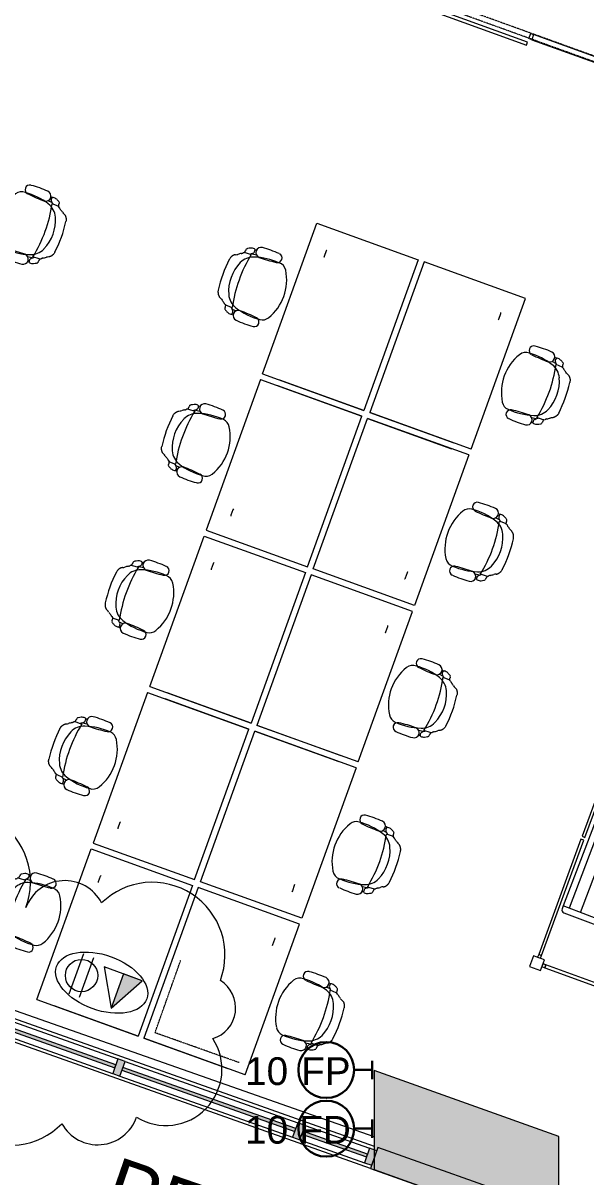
# Model space of a CAD drawing. Header units: inches. Extents: x -2349 to 1043, y -456 to 2193.
# Drawn here: x -704.1 to -521.3, y 107.3 to 482 of the extents above; entities that cross this region are included whole.
import ezdxf

# ---------------------------------------------------------------- set-up
doc = ezdxf.new("R2010")
doc.units = ezdxf.units.IN
doc.header["$MEASUREMENT"] = 0
doc.linetypes.add('Dash 1_16_', pattern=[0.125, 0.0625, -0.0625])
for name, color, linetype, lineweight in [('5033_00_7th-9th Floors_Updated_dwg', 8, 'Continuous', 9), ('A-ANNO-NOTE', 131, 'Continuous', 30), ('A-COLS', 52, 'Continuous', 13), ('A-DETL-GENF', 92, 'Continuous', 9), ('A-DETL-THIN', 151, 'Continuous', 9), ('A-DOOR', 31, 'Continuous', 13), ('A-GLAZ-CURT', 52, 'Continuous', 13), ('A-GLAZ-CWMG', 51, 'Continuous', 13), ('A-WALL-PATT', 111, 'Continuous', 13), ('COLUMN', 7, 'Continuous', 9), ('G-ANNO-REVC', 71, 'Continuous', 9), ('G-ANNO-TEXT', 231, 'Continuous', 9), ('GLAZ EXIST2', 7, 'Continuous', 9), ('I-FURN', 30, 'Continuous', 9), ('I-WALL', 2, 'Continuous', 13)]:
    doc.layers.add(name, color=color, linetype=linetype, lineweight=lineweight)
doc.styles.add('Swis721 Lt BT', font='swissl.ttf', dxfattribs={"height": 9})
doc.styles.add('Swis721 Lt BT_1', font='swissl.ttf', dxfattribs={"height": 18})

# ---------------------------------------------------------------- blocks, each defined once
blk = doc.blocks.new('5033_00_7th-9th Floors_Updated_dwg_column casing-V24-7TH FLOOR POWER _ SIGNAL')
at = {"layer": 'COLUMN'}
blk.add_line((-1397.06, -232.99), (-1457.08, -211.6), dxfattribs=at)
blk = doc.blocks.new('5033_00_7th-9th Floors_Updated_dwg-8585573-7TH FLOOR POWER _ SIGNAL')
at = {"layer": 'GLAZ EXIST2'}
blk.add_line((-590.02, -59.74), (-878.47, 41.69), dxfattribs=at)
blk.add_blockref('5033_00_7th-9th Floors_Updated_dwg_column casing-V24-7TH FLOOR POWER _ SIGNAL', (867.06, 173.4))
blk.add_blockref('5033_00_7th-9th Floors_Updated_dwg_column casing-V24-7TH FLOOR POWER _ SIGNAL', (867.06, 173.4))
blk = doc.blocks.new('Columns 1 - Columns 1-7118049-7TH FLOOR POWER _ SIGNAL')
at = {"layer": 'A-COLS', "lineweight": 9}
h = blk.add_hatch(color=7, dxfattribs=at)
h.paths.add_polyline_path([(862, -405.11), (861.98, -372.97), (801.98, -351.58), (801.98, -383.71), (861.95, -405.09)], flags=0)
h.paths.add_polyline_path([(994.48, -377), (1004.95, -376.98), (1004.95, -365), (986.95, -365), (986.95, -377), (993.97, -377)], flags=0)
h.paths.add_polyline_path([(514, -281.76), (514, -249.63), (453.98, -228.24), (453.98, -260.37), (513.95, -281.74)], flags=0)
h.paths.add_polyline_path([(166, -158.41), (166, -126.28), (105.98, -104.89), (105.98, -137.02), (165.95, -158.39)], flags=0)
h.paths.add_polyline_path([(-182, -35.06), (-182, -2.93), (-242.02, 18.46), (-242.02, -13.67), (-182.05, -35.04)], flags=0)
h.paths.add_polyline_path([(-1982.09, 88.27), (-1922.03, 109.69), (-1922.03, 140.32), (-1982.09, 118.92), (-1982.06, 97), (-1976.88, 98.83), (-1974.21, 91.29), (-1982.09, 88.5), (-1982.09, 88.41)], flags=0)
h.paths.add_polyline_path([(-530, 88.28), (-530, 120.42), (-590.02, 141.81), (-590.02, 109.68), (-530.05, 88.3)], flags=0)
h.paths.add_polyline_path([(843.95, 109), (843.91, 133), (819.95, 133), (819.95, 109), (840.1, 109)], flags=0)
h.paths.add_polyline_path([(1000.37, 115), (1004.95, 115.02), (1004.95, 127), (986.95, 127), (986.95, 115), (998.45, 115)], flags=0)
h.paths.add_polyline_path([(-1634.06, 211.7), (-1574.03, 233.05), (-1574.03, 264.36), (-1634.06, 242.96), (-1634.06, 211.72)], flags=0)
h.paths.add_polyline_path([(-878.47, 211.8), (-878.47, 243.93), (-938.5, 265.32), (-938.5, 233.19), (-878.52, 211.82)], flags=0)
h.paths.add_polyline_path([(495.95, 232), (495.95, 256), (472.03, 256), (472.03, 232), (492.75, 232)], flags=0)
h.paths.add_polyline_path([(-1286.05, 334.98), (-1268.05, 341.39), (-1268.05, 345.6), (-1256.05, 349.87), (-1244.05, 345.6), (-1244.05, 341.38), (-1226.05, 335.02), (-1226.06, 367), (-1256.05, 377.69), (-1286.05, 367), (-1286.05, 334.99)], flags=0)
h.paths.add_polyline_path([(-2021.16, 351.64), (-2013.01, 374.21), (-2035.58, 382.36), (-2043.73, 359.79), (-2041.62, 359.02)], flags=0)
h.paths.add_polyline_path([(-207.74, 478), (-200.03, 478), (-200.03, 502), (-219.79, 502), (-224.03, 490.27), (-224.03, 478), (-208.32, 478)], flags=0)
h.paths.add_polyline_path([(-224.03, 501.32), (-223.78, 502), (-224.03, 502)], flags=0)
h.paths.add_polyline_path([(-549.3, 601), (-548.03, 601), (-548.03, 625), (-569.15, 625), (-572.03, 617.05), (-572.03, 601), (-556.09, 601)], flags=0)
h.paths.add_polyline_path([(496.2, 601), (496.2, 625), (472.2, 625), (472.2, 601), (492.75, 601)], flags=0)
h.paths.add_polyline_path([(831.97, 601.06), (843.95, 601.08), (843.91, 625.06), (819.95, 625.06), (819.95, 601.06), (831.95, 601.06)], flags=0)
h.paths.add_polyline_path([(999.15, 607.06), (1004.95, 607.08), (1004.95, 619.06), (986.95, 619.06), (986.95, 607.06), (998.45, 607.06)], flags=0)
h.paths.add_polyline_path([(-1887.92, 720.64), (-1879.77, 743.21), (-1902.34, 751.36), (-1910.49, 728.79), (-1899.81, 724.93)], flags=0)
h.paths.add_polyline_path([(-910.74, 724), (-896.03, 724), (-896.03, 748), (-920.67, 748), (-920.67, 724), (-911.68, 724)], flags=0)
h.paths.add_polyline_path([(-1616.03, 724), (-1592.03, 724), (-1592.03, 748), (-1616.03, 748), (-1616.03, 731.5)], flags=0)
h.paths.add_polyline_path([(-1843.5, 843.64), (-1835.35, 866.21), (-1857.93, 874.36), (-1866.08, 851.79), (-1845.61, 844.39)], flags=0)
h.paths.add_polyline_path([(492.75, 847), (496.2, 847), (496.2, 871), (472.2, 871), (472.2, 847), (479.89, 847)], flags=0)
h.paths.add_polyline_path([(-1574.05, 847), (-1574.06, 871), (-1616.19, 871), (-1616.19, 847), (-1576.33, 847)], flags=0)
h.paths.add_polyline_path([(-1268.03, 847.03), (-1243.86, 847.03), (-1243.86, 871), (-1268.03, 871), (-1268.03, 863.81)], flags=0)
h.paths.add_polyline_path([(843.95, 1093), (843.91, 1117), (819.95, 1117), (819.95, 1093), (840.1, 1093)], flags=0)
h.paths.add_polyline_path([(482.08, 1093), (495.95, 1093), (495.95, 1117), (471.83, 1117), (471.83, 1093), (481.27, 1093)], flags=0)
h.paths.add_polyline_path([(-1259.55, 1093.21), (-1244.3, 1093.21), (-1244.3, 1117.25), (-1268.29, 1117.25), (-1268.29, 1093.21), (-1268.07, 1093.21)], flags=0)
h.paths.add_polyline_path([(-1607.55, 1093.21), (-1592.35, 1093.21), (-1592.35, 1117.25), (-1616.3, 1117.25), (-1616.3, 1093.21), (-1616.07, 1093.21)], flags=0)
h.paths.add_polyline_path([(993.95, 1099), (1004.95, 1099.02), (1004.95, 1111), (986.95, 1111), (986.95, 1099), (993.94, 1099)], flags=0)
h.paths.add_polyline_path([(-1594.42, 1339.25), (-1592.3, 1339.25), (-1592.3, 1363.25), (-1616.3, 1363.25), (-1616.3, 1339.25), (-1600.55, 1339.25)], flags=0)
h.paths.add_polyline_path([(-1268.3, 1339.25), (-1244.3, 1339.25), (-1244.3, 1363.25), (-1268.3, 1363.25), (-1268.3, 1343.02)], flags=0)
h.paths.add_polyline_path([(471.95, 1462.86), (495.95, 1462.86), (495.95, 1486.86), (471.95, 1486.86)], flags=0)
h.paths.add_polyline_path([(801.95, 1567), (861.95, 1588.4), (861.95, 1619.14), (850.07, 1619.14), (850, 1619.04), (849.95, 1619.16), (849.95, 1622.86), (801.95, 1605.75), (801.95, 1567.02)], flags=0)
h.paths.add_polyline_path([(-1592.05, 1585.02), (-1592.05, 1609.02), (-1616.05, 1609.02), (-1616.05, 1585.02)], flags=0)
h.paths.add_polyline_path([(-1244.3, 1585.27), (-1244.3, 1609.27), (-1268.3, 1609.27), (-1268.3, 1585.27)], flags=0)
h.paths.add_polyline_path([(-1678.05, 1731.02), (-1654.55, 1731.02), (-1654.55, 1776.02), (-1678.05, 1776.02), (-1678.05, 1772.52), (-1658.05, 1772.52), (-1658.05, 1734.52), (-1678.05, 1734.52)], flags=0)
h.paths.add_polyline_path([(-921.05, 1827.02), (-895.05, 1827.02), (-895.05, 1853.02), (-921.05, 1853.02), (-921.05, 1827.76)], flags=0)
h.paths.add_polyline_path([(496.95, 1827.02), (496.95, 1853.02), (470.95, 1853.02), (470.95, 1827.02), (492.75, 1827.02)], flags=0)
h.paths.add_polyline_path([(148.95, 1827.02), (148.95, 1853.02), (122.95, 1853.02), (122.95, 1827.02), (145.4, 1827.02)], flags=0)
h.paths.add_polyline_path([(-559.8, 1827.02), (-547.04, 1827.02), (-547.04, 1853.02), (-573.04, 1853.02), (-573.04, 1827.02), (-560.05, 1827.02)], flags=0)
h.paths.add_polyline_path([(-214.73, 1827.04), (-199.03, 1827.04), (-199.03, 1853.03), (-225.05, 1853.03), (-225.05, 1827.04), (-214.81, 1827.04)], flags=0)
h.paths.add_polyline_path([(-1604.86, 1828.27), (-1592.3, 1828.27), (-1592.3, 1852.27), (-1600.05, 1852.27), (-1600.05, 2104.82), (-1574.05, 2104.82), (-1574.05, 2138.82), (-1608.05, 2138.82), (-1608.05, 1852.27), (-1616.3, 1852.27), (-1616.3, 1828.27), (-1605.11, 1828.27)], flags=0)
h.paths.add_polyline_path([(-1246.45, 1828.27), (-1244.3, 1828.27), (-1244.3, 1852.27), (-1268.3, 1852.27), (-1268.3, 1828.27), (-1252.55, 1828.27)], flags=0)
h.paths.add_polyline_path([(-1629.95, 1836.02), (-1620.8, 1836.02), (-1620.8, 1844.02), (-1678.05, 1844.02), (-1678.05, 1836.02)], flags=0)
h.paths.add_polyline_path([(861.95, 2100.07), (861.95, 2138.82), (801.95, 2138.82), (801.95, 2110.02), (831.95, 2110.02), (831.95, 2100.07), (853.95, 2100.07)], flags=0)
h.paths.add_polyline_path([(-878.05, 2104.79), (-878.05, 2138.82), (-938.13, 2138.82), (-938.13, 2104.79)], flags=0)
h.paths.add_polyline_path([(-1225.94, 2104.81), (-1225.94, 2138.82), (-1286.03, 2138.82), (-1286.03, 2104.81)], flags=0)
h.paths.add_polyline_path([(165.96, 2104.82), (165.96, 2138.82), (105.95, 2138.82), (105.95, 2104.82)], flags=0)
h.paths.add_polyline_path([(454.05, 2104.82), (513.95, 2104.82), (513.95, 2138.82), (454.05, 2138.82)], flags=0)
h.paths.add_polyline_path([(-590.05, 2104.82), (-530.05, 2104.82), (-530.05, 2138.82), (-590.05, 2138.82)], flags=0)
h.paths.add_polyline_path([(-181.82, 2104.82), (-181.82, 2138.82), (-242.05, 2138.82), (-242.05, 2104.82), (-189.08, 2104.82)], flags=0)
at = {"layer": 'A-COLS', "color": 8, "lineweight": 20}
for p, q in [((-530, 120.42), (-590.02, 141.81)), ((-590.02, 141.81), (-590.02, 109.68)), ((-530, 88.28), (-530, 120.42)), ((-590.02, 109.68), (-530, 88.28))]:
    blk.add_line(p, q, dxfattribs=at)
blk = doc.blocks.new('System Panel - Glazed-7506612-7TH FLOOR POWER _ SIGNAL')
at = {"layer": 'A-GLAZ-CURT', "lineweight": 9}
blk.add_hatch(color=7, dxfattribs=at).paths.add_polyline_path([(-11.12, 0.5), (-11.12, -0.5), (11.13, -0.5), (11.13, 0.5), (-2.41, 0.5)], flags=0)
at = {"layer": 'A-GLAZ-CURT', "color": 8, "lineweight": 20}
for p, q in [((11.13, 0.5), (-11.12, 0.5)), ((-11.12, 0.5), (-11.12, -0.5)), ((11.13, -0.5), (11.13, 0.5)), ((-11.12, -0.5), (11.13, -0.5))]:
    blk.add_line(p, q, dxfattribs=at)
blk = doc.blocks.new('System Panel - Glazed-7506542-7TH FLOOR POWER _ SIGNAL')
at = {"layer": 'A-GLAZ-CURT', "lineweight": 9}
blk.add_hatch(color=7, dxfattribs=at).paths.add_polyline_path([(-29.75, 0.5), (-29.75, -0.5), (29.75, -0.5), (29.75, 0.5)], flags=0)
at = {"layer": 'A-GLAZ-CURT', "color": 8, "lineweight": 20}
for p, q in [((29.75, 0.5), (-29.75, 0.5)), ((-29.75, 0.5), (-29.75, -0.5)), ((29.75, -0.5), (29.75, 0.5)), ((-29.75, -0.5), (29.75, -0.5))]:
    blk.add_line(p, q, dxfattribs=at)
blk = doc.blocks.new('System Panel - Glazed-7506608-7TH FLOOR POWER _ SIGNAL')
at = {"layer": 'A-GLAZ-CURT', "lineweight": 9}
blk.add_hatch(color=7, dxfattribs=at).paths.add_polyline_path([(-29.77, 0.5), (-29.77, -0.5), (29.77, -0.5), (29.77, 0.5), (8.8, 0.5)], flags=0)
at = {"layer": 'A-GLAZ-CURT', "color": 8, "lineweight": 20}
for p, q in [((29.77, 0.5), (-29.77, 0.5)), ((-29.77, 0.5), (-29.77, -0.5)), ((29.77, -0.5), (29.77, 0.5)), ((-29.77, -0.5), (29.77, -0.5))]:
    blk.add_line(p, q, dxfattribs=at)
blk = doc.blocks.new('Rectangular Mullion - 2_5_ x 5_ rectangular-7506605-7TH FLOOR POWER _ SIGNAL')
at = {"layer": 'A-GLAZ-CWMG', "lineweight": 9}
for p, q in [((-670.98, 144.77), (-614.87, 124.88)), ((-672.65, 140.05), (-616.54, 120.16))]:
    blk.add_line(p, q, dxfattribs=at)
blk = doc.blocks.new('Rectangular Mullion - 2_5_ x 5_ rectangular-7506541-7TH FLOOR POWER _ SIGNAL')
at = {"layer": 'A-GLAZ-CWMG', "lineweight": 9}
for p, q in [((-1076.99, 288.68), (-1020.91, 268.8)), ((-1078.66, 283.96), (-1022.58, 264.09))]:
    blk.add_line(p, q, dxfattribs=at)
blk = doc.blocks.new('Rectangular Mullion - 2_5_ x 5_ rectangular-7506611-7TH FLOOR POWER _ SIGNAL')
at = {"layer": 'A-GLAZ-CWMG', "lineweight": 9}
for p, q in [((-612.51, 124.04), (-591.54, 116.61)), ((-614.18, 119.33), (-593.21, 111.9))]:
    blk.add_line(p, q, dxfattribs=at)
blk = doc.blocks.new('Rectangular Mullion - 2_5_ x 5_ rectangular-7506536-7TH FLOOR POWER _ SIGNAL')
at = {"layer": 'A-GLAZ-CWMG', "lineweight": 9}
blk.add_hatch(color=7, dxfattribs=at).paths.add_polyline_path([(-1.25, -2.5), (-1.25, 2.5), (1.25, 2.5), (1.25, -2.5), (-0.52, -2.5)], flags=0)
at = {"layer": 'A-GLAZ-CWMG', "color": 8, "lineweight": 20}
for p, q in [((-1.25, 2.5), (1.25, 2.5)), ((-1.25, -2.5), (-1.25, 2.5)), ((1.25, 2.5), (1.25, -2.5)), ((1.25, -2.5), (-1.25, -2.5))]:
    blk.add_line(p, q, dxfattribs=at)
blk = doc.blocks.new('Rectangular Mullion - 2_5_ x 5_ rectangular-7506559-7TH FLOOR POWER _ SIGNAL')
at = {"layer": 'A-GLAZ-CWMG', "lineweight": 9}
blk.add_hatch(color=7, dxfattribs=at).paths.add_polyline_path([(0, -2.5), (0, -0.01), (-0.89, 2.5), (-2.5, 2.5), (-2.5, -2.5), (-0.4, -2.5)], flags=0)
at = {"layer": 'A-GLAZ-CWMG', "color": 8, "lineweight": 20}
for p, q in [((0, 2.5), (-2.5, 2.5)), ((-2.5, 2.5), (-2.5, -2.5)), ((0, -2.5), (0, 2.5)), ((-2.5, -2.5), (0, -2.5))]:
    blk.add_line(p, q, dxfattribs=at)
blk = doc.blocks.new('HermanMiller_Collection_Tuxedo_CornerSofaAttachedSettee - Quilted Cnr Sofa Rt Settee Lft-7528365-7TH FLOOR POWER _ SIGNAL')
at = {"layer": 'I-FURN'}
for p, q in [((0, 0), (0, -83.93)), ((84.01, 0), (0, 0)), ((2, -2), (2, -83.93)), ((84.01, -2), (2, -2)), ((27.84, -83.93), (27.84, -2)), ((55.82, -2), (55.82, -7.21)), ((85.01, 0), (84.01, 0)), ((84.01, 0), (84.01, -27.97)), ((86.01, -26.97), (86.01, -1)), ((5.95, -55.94), (5.95, -5.95)), ((5.95, -5.95), (55.82, -5.95)), ((55.82, -5.95), (84.01, -5.95)), ((55.82, -7.1), (55.82, -27.97)), ((2, -27.97), (27.84, -27.97)), ((2, -27.97), (84.01, -27.97)), ((84.01, -27.97), (85.01, -27.97)), ((2, -55.99), (7.21, -55.99)), ((5.95, -83.93), (5.95, -55.94)), ((7.26, -55.99), (27.84, -55.99)), ((0, -83.93), (0, -84.93)), ((27.84, -83.93), (0, -83.93)), ((1, -85.93), (27.09, -85.93)), ((27.84, -85.18), (27.84, -83.93))]:
    blk.add_line(p, q, dxfattribs=at)
for centre, radius, start, end in [((85.01, -1), 1, 0, 90), ((85.01, -26.97), 1, 270, 0), ((1, -84.93), 1, 180, 270), ((27.09, -85.18), 0.75, 270, 0)]:
    blk.add_arc(centre, radius, start, end, dxfattribs=at)
blk = doc.blocks.new('System Panel - Glazed-8461826-7TH FLOOR POWER _ SIGNAL')
at = {"layer": 'A-GLAZ-CURT'}
for p, q in [((19.92, 0.5), (-19.92, 0.5)), ((-19.92, 0.5), (-19.92, -0.5)), ((19.92, -0.5), (19.92, 0.5)), ((-19.92, -0.5), (19.92, -0.5))]:
    blk.add_line(p, q, dxfattribs=at)
blk = doc.blocks.new('System Panel - Glazed-8461827-7TH FLOOR POWER _ SIGNAL')
at = {"layer": 'A-GLAZ-CURT'}
for p, q in [((20.17, 0.5), (-20.17, 0.5)), ((-20.17, 0.5), (-20.17, -0.5)), ((20.17, -0.5), (20.17, 0.5)), ((-20.17, -0.5), (20.17, -0.5))]:
    blk.add_line(p, q, dxfattribs=at)
blk = doc.blocks.new('Rectangular Mullion - 1_ x 1_ SQUARE-8461831-7TH FLOOR POWER _ SIGNAL')
at = {"layer": 'A-GLAZ-CWMG', "lineweight": 20}
for p, q in [((0, 0.5), (-1, 0.5)), ((-1, 0.5), (-1, -0.5)), ((0, -0.5), (0, 0.5)), ((-1, -0.5), (0, -0.5))]:
    blk.add_line(p, q, dxfattribs=at)
blk = doc.blocks.new('System Panel - Glazed-9679619-7TH FLOOR POWER _ SIGNAL')
at = {"layer": 'A-GLAZ-CURT'}
for p, q in [((18.52, 0.5), (-18.52, 0.5)), ((-18.52, 0.5), (-18.52, -0.5)), ((18.52, -0.5), (18.52, 0.5)), ((-18.52, -0.5), (18.52, -0.5))]:
    blk.add_line(p, q, dxfattribs=at)
blk = doc.blocks.new('Rectangular Mullion - 1_ x 1_ SQUARE-8462339-7TH FLOOR POWER _ SIGNAL')
at = {"layer": 'A-GLAZ-CWMG', "lineweight": 20}
for p, q in [((0, 0.5), (-1, 0.5)), ((-1, 0.5), (-1, -0.5)), ((0, -0.5), (0, 0.5)), ((-1, -0.5), (0, -0.5))]:
    blk.add_line(p, q, dxfattribs=at)
blk = doc.blocks.new('Steelcase - Ology - Desk Electric - Rectangular - 29__ D - 52_ x 35_-7821944-7TH FLOOR POWER _ SIGNAL')
at = {"layer": 'I-FURN'}
for p, q in [((-29, -23.78), (-29, 11.22)), ((23, 11.22), (-29, 11.22)), ((23, -23.78), (23, 11.22)), ((-29, -23.78), (23, -23.78))]:
    blk.add_line(p, q, dxfattribs=at)
blk = doc.blocks.new('Steelcase - Seating - Series 1 - Task Chair - Task Chair-7826190-7TH FLOOR POWER _ SIGNAL')
at = {"layer": 'I-FURN'}
for p, q in [((-10.17, -2.55), (-10.38, -2.55)), ((-9.09, -2.55), (-9.22, -4.65)), ((9.09, -2.55), (9.09, -4.68)), ((10.17, -2.55), (10.38, -2.55)), ((-11.19, -5.22), (-11.25, -5.79)), ((-9.88, -5.14), (-9.56, -4.85)), ((-9.56, -4.85), (-9.71, -6.23)), ((9.2, -4.34), (9.09, -4.19)), ((9.88, -5.14), (9.56, -4.85)), ((9.56, -4.85), (9.71, -6.22)), ((11.19, -5.22), (11.25, -5.79))]:
    blk.add_line(p, q, dxfattribs=at)
for centre, radius, start, end in [((-0.12, -48.46), 44.74, 78.1161, 101.7376), ((-3.05, -7.65), 6, 114.254, 162.1001), ((0, -14.41), 13.41, 65.746, 114.254), ((3.05, -7.65), 6, 17.8999, 65.746), ((22.73, -9.96), 35.4, 175.7229, 184.9987), ((-10.88, -7.44), 1.69, 4.2771, 175.7229), ((11.73, -12.42), 21.53, 162.1001, 184.2769), ((-2.85, -9.17), 7.99, 142.7486, 147.2514), ((-61.01, -7.05), 51.82, 353.3109, 359.705), ((-12.1, -12.55), 21.92, 355.1341, 17.8999), ((2.85, -9.17), 7.99, 32.7486, 37.2514), ((10.88, -7.43), 1.68, 4.515, 180.2888), ((61.01, -7.18), 51.82, 180.2888, 186.6891), ((-22.73, -10.08), 35.4, 355.0013, 4.515), ((-11.04, -13.04), 1.5, 184.9987, 353.3109), ((-6.5, -14.17), 3.24, 177.4671, 238.7484), ((6.5, -14.16), 3.25, 301.2516, 355.7231), ((11.04, -13.04), 1.5, 186.6891, 355.0013), ((0, -3.46), 15.77, 238.7484, 301.2516)]:
    blk.add_arc(centre, radius, start, end, dxfattribs=at)
for centre, major_axis, ratio, start_param, end_param in [((-7.15, 5.5), (0.87, 6.2), 0.154562, 3.399732, 3.701416), ((0.01, -31.09), (37.17, 0.02), 0.886583, 1.427587, 1.713397), ((7.16, 5.51), (-0.87, 6.2), 0.154825, 2.582529, 2.883606), ((-9.53, -4.74), (0.03, 2.1), 0.841362, 1.08627, 1.703617), ((-8.59, -6.34), (1.72, 5.94), 0.52706, 1.108678, 1.274239), ((-9.88, -3.86), (0.31, 1.61), 0.651034, 0.76658, 1.051038), ((2.41, 4.34), (12.7, 6.86), 0.060387, 3.254097, 3.377177), ((14.26, 36.92), (23.61, 40.36), 0.024762, 2.883774, 2.945408), ((-4.52, 16.42), (4.45, 18.42), 0.085659, 3.22746, 3.341758), ((-4.27, 16.52), (4.71, 18.52), 0.083254, 3.342674, 3.400954), ((86.51, -0.26), (95.89, 4.54), 0.22439, 2.946156, 2.989179), ((-86.51, -0.11), (-95.89, 4.68), 0.223967, 3.294323, 3.337389), ((4.31, 16.54), (-4.67, 18.53), 0.08384, 2.882769, 2.961473), ((4.62, 16.47), (-4.35, 18.45), 0.086501, 2.96286, 3.053569), ((-14.1, 37.05), (-23.45, 40.49), 0.023763, 3.337899, 3.400622), ((-2.41, 4.34), (-12.7, 6.86), 0.060387, 2.906008, 3.029088), ((9.88, -3.86), (-0.31, 1.61), 0.651034, 5.232147, 5.516606), ((8.59, -6.34), (-1.72, 5.94), 0.52706, 5.008946, 5.174507), ((9.53, -4.74), (-0.03, 2.1), 0.841362, 4.579568, 5.196915), ((-10.94, -4.92), (-0.004, 0.422), 0.857374, 1.745249, 2.84774), ((-11.02, -3.62), (-0.99, 1.63), 0.718676, 2.427045, 3.274454), ((11.02, -3.62), (0.99, 1.63), 0.718676, 3.008732, 3.85614), ((10.94, -4.92), (0.004, 0.422), 0.857374, 3.435445, 4.537937)]:
    blk.add_ellipse(centre, major_axis=major_axis, ratio=ratio, start_param=start_param, end_param=end_param, dxfattribs=at)
for points, knots in [([(-7.38, 0.17), (-7.35, 0.26), (-7.27, 0.4), (-7.14, 0.56), (-7.05, 0.66), (-6.98, 0.73), (-6.91, 0.8), (-6.83, 0.86), (-6.74, 0.93), (-6.65, 1), (-6.56, 1.06), (-6.46, 1.12), (-6.36, 1.18), (-6.25, 1.24), (-6.14, 1.29), (-5.99, 1.35), (-5.72, 1.45), (-5.46, 1.5), (-5.29, 1.53)], [-1, -1, -1, -1, -0.833333, -0.75, -0.708333, -0.666667, -0.625, -0.583333, -0.541667, -0.5, -0.458333, -0.416667, -0.375, -0.333333, -0.291667, -0.25, -0.166667, 0, 0, 0, 0]), ([(5.29, 1.53), (5.46, 1.51), (5.72, 1.45), (5.99, 1.36), (6.14, 1.29), (6.25, 1.24), (6.36, 1.19), (6.46, 1.13), (6.56, 1.07), (6.65, 1), (6.74, 0.94), (6.83, 0.87), (6.91, 0.8), (6.98, 0.73), (7.05, 0.66), (7.14, 0.57), (7.27, 0.4), (7.35, 0.26), (7.38, 0.18)], [-1, -1, -1, -1, -0.833333, -0.75, -0.708333, -0.666667, -0.625, -0.583333, -0.541667, -0.5, -0.458333, -0.416667, -0.375, -0.333333, -0.291667, -0.25, -0.166667, 0, 0, 0, 0]), ([(-9, -2.35), (-9.06, -2.35), (-9.17, -2.37), (-9.39, -2.4), (-9.6, -2.44), (-9.74, -2.47), (-9.81, -2.49), (-9.84, -2.5), (-9.85, -2.5)], [0, 0, 0, 0, 0.142857, 0.285714, 0.571429, 0.785714, 0.892857, 1, 1, 1, 1]), ([(9, -2.35), (9.06, -2.35), (9.17, -2.37), (9.39, -2.4), (9.6, -2.44), (9.74, -2.47), (9.81, -2.49), (9.84, -2.5), (9.85, -2.5)], [0, 0, 0, 0, 0.142857, 0.285714, 0.571429, 0.785714, 0.892857, 1, 1, 1, 1])]:
    blk.add_open_spline(points, degree=3, knots=knots, dxfattribs=at)
blk = doc.blocks.new('Steelcase - Ology - Desk Electric - Base - Rectangular - 29__ D - 34__ W - 76__ W-7821946-7TH FLOOR POWER _ SIGNAL')
at = {"layer": 'I-FURN'}
for p, q in [((-28.68, 11.22), (-28.68, -17.78)), ((13.8, -17.79), (13.8, -17.83)), ((13.8, -17.83), (14.11, -17.9)), ((14.11, -17.9), (16.01, -17.9)), ((16.01, -17.9), (16.31, -17.83)), ((16.31, -17.83), (16.31, -17.79))]:
    blk.add_line(p, q, dxfattribs=at)
blk = doc.blocks.new('Barn Door - Glass Door - D13 - DEMOUNTABLE SLIDER-40_ x 96_-8564952-7TH FLOOR POWER _ SIGNAL')
at = {"layer": 'A-DETL-GENF'}
for p, q in [((23.91, -11.04), (23.91, -11.5)), ((24.62, -11.75), (23.91, -11.04)), ((17.91, -11.5), (23.91, -11.5)), ((17.91, -11.5), (17.91, -12)), ((17.91, -12), (23.91, -12)), ((24.62, -11.75), (23.91, -12.46)), ((23.91, -12.46), (23.91, -12))]:
    blk.add_line(p, q, dxfattribs=at)
at = {"layer": 'A-DOOR', "linetype": 'Dash 1_16_', "lineweight": 9}
for p, q in [((-18, -1.87), (54, -1.87)), ((-18, -3.62), (-18, -1.87)), ((-18, -3.62), (54, -3.62)), ((54, -3.62), (54, -1.87))]:
    blk.add_line(p, q, dxfattribs=at)
at = {"layer": 'A-DOOR', "lineweight": 20}
for p, q in [((-17.81, -3.5), (-17.81, -1.75)), ((-17.81, -1.75), (-16.81, -1.75)), ((-16.81, -3.5), (-17.81, -3.5)), ((-16.81, -1.75), (-16.81, -3.5)), ((17, -3.5), (17, -1.75)), ((17, -1.75), (18, -1.75)), ((18, -3.5), (17, -3.5)), ((18, -1.75), (18, -3.5))]:
    blk.add_line(p, q, dxfattribs=at)
at = {"layer": 'A-DOOR', "lineweight": 9}
for p, q in [((17, -1.75), (-16.81, -1.75)), ((-16.81, -3.5), (17, -3.5))]:
    blk.add_line(p, q, dxfattribs=at)
blk = doc.blocks.new('System Panel - Glazed-9681166-7TH FLOOR POWER _ SIGNAL')
at = {"layer": 'A-GLAZ-CURT'}
for p, q in [((18.95, 0.5), (-18.95, 0.5)), ((-18.95, 0.5), (-18.95, -0.5)), ((18.95, -0.5), (18.95, 0.5)), ((-18.95, -0.5), (18.95, -0.5))]:
    blk.add_line(p, q, dxfattribs=at)
blk = doc.blocks.new('Steelcase - Ology - Desk Electric - Rectangular - 29__ D - 52_ x 35_-7821971-7TH FLOOR POWER _ SIGNAL')
at = {"layer": 'I-FURN'}
for p, q in [((-29, 23.78), (-29, -11.22)), ((-29, 23.78), (23, 23.78)), ((23, 23.78), (23, -11.22)), ((23, -11.22), (-29, -11.22))]:
    blk.add_line(p, q, dxfattribs=at)
blk = doc.blocks.new('Steelcase - Seating - Series 1 - Task Chair - Task Chair-7826191-7TH FLOOR POWER _ SIGNAL')
at = {"layer": 'I-FURN'}
for p, q in [((-11.19, 5.22), (-11.25, 5.79)), ((-9.88, 5.14), (-9.56, 4.85)), ((-9.56, 4.85), (-9.71, 6.23)), ((-9.09, 2.55), (-9.22, 4.65)), ((9.09, 2.55), (9.09, 4.68)), ((9.2, 4.34), (9.09, 4.19)), ((9.56, 4.85), (9.71, 6.22)), ((9.88, 5.14), (9.56, 4.85)), ((11.19, 5.22), (11.25, 5.79)), ((-10.17, 2.55), (-10.38, 2.55)), ((10.17, 2.55), (10.38, 2.55))]:
    blk.add_line(p, q, dxfattribs=at)
for centre, radius, start, end in [((0, 3.46), 15.77, 58.7484, 121.2516), ((-6.5, 14.17), 3.24, 121.2516, 182.5329), ((6.5, 14.16), 3.25, 4.2769, 58.7484), ((22.73, 9.96), 35.4, 175.0013, 184.2771), ((-11.04, 13.04), 1.5, 6.6891, 175.0013), ((11.73, 12.42), 21.53, 175.7231, 197.8999), ((-61.01, 7.05), 51.82, 0.295, 6.6891), ((-12.1, 12.55), 21.92, 342.1001, 4.8659), ((61.01, 7.18), 51.82, 173.3109, 179.7112), ((11.04, 13.04), 1.5, 4.9987, 173.3109), ((-22.73, 10.08), 35.4, 355.485, 4.9987), ((-10.88, 7.44), 1.69, 184.2771, 355.7229), ((-2.85, 9.17), 7.99, 212.7486, 217.2514), ((-0.12, 48.46), 44.74, 258.2624, 281.8839), ((-3.05, 7.65), 6, 197.8999, 245.746), ((3.05, 7.65), 6, 294.254, 342.1001), ((10.88, 7.43), 1.68, 179.7112, 355.485), ((2.85, 9.17), 7.99, 322.7486, 327.2514), ((0, 14.41), 13.41, 245.746, 294.254)]:
    blk.add_arc(centre, radius, start, end, dxfattribs=at)
for centre, major_axis, ratio, start_param, end_param in [((-9.53, 4.74), (-0.03, 2.1), 0.841362, 1.437975, 2.055322), ((-10.94, 4.92), (0.004, 0.422), 0.857374, 0.293852, 1.396344), ((-11.02, 3.62), (0.99, 1.63), 0.718676, 6.150324, 6.997733), ((11.02, 3.62), (-0.99, 1.63), 0.718676, 5.568638, 6.416046), ((10.94, 4.92), (-0.004, 0.422), 0.857374, 4.886841, 5.989333), ((9.53, 4.74), (0.03, 2.1), 0.841362, 4.227863, 4.84521), ((-8.59, 6.34), (-1.72, 5.94), 0.52706, 1.867354, 2.032914), ((-9.88, 3.86), (-0.31, 1.61), 0.651034, 2.090555, 2.375013), ((2.41, -4.34), (-12.7, 6.86), 0.060387, 6.047601, 6.170681), ((14.26, -36.92), (-23.61, 40.36), 0.024762, 0.196185, 0.257818), ((-4.52, -16.42), (-4.45, 18.42), 0.085659, 6.08302, 6.197318), ((-4.27, -16.52), (-4.71, 18.52), 0.083254, 6.023824, 6.082104), ((86.51, 0.26), (-95.89, 4.54), 0.22439, 0.152414, 0.195437), ((-7.15, -5.5), (-0.87, 6.2), 0.154562, 5.723362, 6.025046), ((7.16, -5.51), (0.87, 6.2), 0.154825, 0.257987, 0.559064), ((-86.51, 0.11), (95.89, 4.68), 0.223967, 6.087389, 6.130455), ((4.31, -16.54), (4.67, 18.53), 0.08384, 0.18012, 0.258824), ((4.62, -16.47), (4.35, 18.45), 0.086501, 0.088023, 0.178733), ((-14.1, -37.05), (23.45, 40.49), 0.023763, 6.024156, 6.086879), ((-2.41, -4.34), (12.7, 6.86), 0.060387, 0.112505, 0.235585), ((9.88, 3.86), (0.31, 1.61), 0.651034, 3.908172, 4.192631), ((8.59, 6.34), (1.72, 5.94), 0.52706, 4.250271, 4.415832), ((0.01, 31.09), (-37.17, 0.02), 0.886583, 1.428196, 1.714006)]:
    blk.add_ellipse(centre, major_axis=major_axis, ratio=ratio, start_param=start_param, end_param=end_param, dxfattribs=at)
for points, knots in [([(-9, 2.35), (-9.06, 2.35), (-9.17, 2.37), (-9.39, 2.4), (-9.6, 2.44), (-9.74, 2.47), (-9.81, 2.49), (-9.84, 2.5), (-9.85, 2.5)], [0, 0, 0, 0, 0.142857, 0.285714, 0.571429, 0.785714, 0.892857, 1, 1, 1, 1]), ([(9, 2.35), (9.06, 2.35), (9.17, 2.37), (9.39, 2.4), (9.6, 2.44), (9.74, 2.47), (9.81, 2.49), (9.84, 2.5), (9.85, 2.5)], [0, 0, 0, 0, 0.142857, 0.285714, 0.571429, 0.785714, 0.892857, 1, 1, 1, 1]), ([(-7.38, -0.17), (-7.35, -0.26), (-7.27, -0.4), (-7.14, -0.56), (-7.05, -0.66), (-6.98, -0.73), (-6.91, -0.8), (-6.83, -0.86), (-6.74, -0.93), (-6.65, -1), (-6.56, -1.06), (-6.46, -1.12), (-6.36, -1.18), (-6.25, -1.24), (-6.14, -1.29), (-5.99, -1.35), (-5.72, -1.45), (-5.46, -1.5), (-5.29, -1.53)], [-1, -1, -1, -1, -0.833333, -0.75, -0.708333, -0.666667, -0.625, -0.583333, -0.541667, -0.5, -0.458333, -0.416667, -0.375, -0.333333, -0.291667, -0.25, -0.166667, 0, 0, 0, 0]), ([(5.29, -1.53), (5.46, -1.51), (5.72, -1.45), (5.99, -1.36), (6.14, -1.29), (6.25, -1.24), (6.36, -1.19), (6.46, -1.13), (6.56, -1.07), (6.65, -1), (6.74, -0.94), (6.83, -0.87), (6.91, -0.8), (6.98, -0.73), (7.05, -0.66), (7.14, -0.57), (7.27, -0.4), (7.35, -0.26), (7.38, -0.18)], [-1, -1, -1, -1, -0.833333, -0.75, -0.708333, -0.666667, -0.625, -0.583333, -0.541667, -0.5, -0.458333, -0.416667, -0.375, -0.333333, -0.291667, -0.25, -0.166667, 0, 0, 0, 0])]:
    blk.add_open_spline(points, degree=3, knots=knots, dxfattribs=at)
blk = doc.blocks.new('Steelcase - Ology - Desk Electric - Base - Rectangular - 29__ D - 34__ W - 76__ W-7821973-7TH FLOOR POWER _ SIGNAL')
at = {"layer": 'I-FURN'}
for p, q in [((-28.68, -11.22), (-28.68, 17.78)), ((13.8, 17.83), (14.11, 17.9)), ((13.8, 17.79), (13.8, 17.83)), ((14.11, 17.9), (16.01, 17.9)), ((16.01, 17.9), (16.31, 17.83)), ((16.31, 17.83), (16.31, 17.79))]:
    blk.add_line(p, q, dxfattribs=at)
blk = doc.blocks.new('Family - ___-9729293-7TH FLOOR POWER _ SIGNAL')
at = {"layer": 'G-ANNO-REVC'}
for centre, radius, start, end in [((-725.29, 203.07), 23.61, 339.4256, 134.2168), ((-690.56, 190.03), 13.49, 27.6153, 159.4256), ((-662.13, 179.36), 23.61, 339.4256, 134.2168), ((-645.47, 162.18), 10.41, 286.6556, 58.4659), ((-657.72, 142.22), 18.22, 238.4659, 33.2572), ((-708.23, 140.89), 23.35, 160.887, 315.6783), ((-679.86, 131.06), 13.34, 209.0767, 340.887)]:
    blk.add_arc(centre, radius, start, end, dxfattribs=at)

msp = doc.modelspace()

# ---------------------------------------------------------------- hatches: boundary and pattern name
at = {"layer": 'A-ANNO-NOTE', "lineweight": 9}
msp.add_hatch(color=256, dxfattribs=at).paths.add_polyline_path([(-675.46, 162.11), (-665.39, 171.02), (-671.45, 173.21)], flags=0)
at = {"layer": 'A-WALL-PATT', "lineweight": 9}
h = msp.add_hatch(color=7, dxfattribs=at)
h.paths.add_polyline_path([(998.45, -453.45), (998.45, -449.61), (997.25, -453.02)], flags=0)
h.paths.add_polyline_path([(852.47, -401.71), (801.98, -383.69), (801.98, -379.99), (800.77, -383.39), (844, -398.71)], flags=0)
h.paths.add_polyline_path([(862, -401.26), (863.22, -397.83), (862, -397.4), (862, -397.83)], flags=0)
h.paths.add_polyline_path([(504.53, -278.38), (453.98, -260.35), (453.98, -256.64), (452.77, -260.04), (496, -275.36)], flags=0)
h.paths.add_polyline_path([(514, -277.91), (515.22, -274.48), (514, -274.05), (514, -274.48)], flags=0)
h.paths.add_polyline_path([(156.62, -155.07), (105.98, -137), (105.98, -133.29), (104.77, -136.69), (154, -154.14)], flags=0)
h.paths.add_polyline_path([(166, -154.57), (167.22, -151.13), (166, -150.7), (166, -154.14)], flags=0)
h.paths.add_polyline_path([(-191.32, -31.74), (-242.02, -13.65), (-242.02, -9.94), (-243.23, -13.34), (-196.67, -29.84)], flags=0)
h.paths.add_polyline_path([(-182, -31.22), (-180.78, -27.78), (-182, -27.35), (-182, -27.78)], flags=0)
h.paths.add_polyline_path([(-539.25, 91.58), (-590.02, 109.7), (-590.02, 113.41), (-591.23, 110.01), (-547.34, 94.45)], flags=0)
h.paths.add_polyline_path([(-530, 92.13), (-528.78, 95.56), (-530, 95.99), (-530, 94.45)], flags=0)
h.paths.add_polyline_path([(-887.69, 215.09), (-938.5, 233.21), (-938.5, 236.92), (-939.7, 233.52), (-896.47, 218.2)], flags=0)
h.paths.add_polyline_path([(-878.47, 215.65), (-877.25, 219.08), (-878.47, 219.51), (-878.47, 218.75)], flags=0)
h.paths.add_polyline_path([(-1226.05, 338.84), (-1224.83, 342.28), (-1226.05, 342.71), (-1226.05, 341.21)], flags=0)

# ---------------------------------------------------------------- linework, layer by layer
at = {"layer": 'A-ANNO-NOTE', "lineweight": 9}
for p, q in [((-689.1, 166.8), (-684.39, 179.85)), ((-685.79, 165.72), (-681.15, 178.57)), ((-665.39, 171.02), (-677.74, 175.48)), ((-677.74, 175.48), (-675.46, 162.11)), ((-671.45, 173.21), (-675.46, 162.11)), ((-665.39, 171.02), (-671.45, 173.21)), ((-675.46, 162.11), (-665.39, 171.02)), ((-675.46, 162.11), (-665.39, 171.02))]:
    msp.add_line(p, q, dxfattribs=at)
at = {"layer": 'A-ANNO-NOTE'}
for p, q in [((-590.68, 145.02), (-590.68, 139.02)), ((-590.68, 142.02), (-596.54, 142.02)), ((-590.68, 125.97), (-590.68, 119.97)), ((-590.68, 122.97), (-596.54, 122.97))]:
    msp.add_line(p, q, dxfattribs=at)
at = {"layer": 'A-ANNO-NOTE', "lineweight": 9}
msp.add_circle((-685.12, 172.7), 5.25, dxfattribs=at)
at = {"layer": 'A-ANNO-NOTE'}
for centre in [(-605.61, 142.02), (-605.61, 122.97)]:
    msp.add_circle(centre, 9.07, dxfattribs=at)
at = {"layer": 'A-ANNO-NOTE', "lineweight": 9}
msp.add_ellipse((-678.58, 170.38), major_axis=(-14.65, 5.29), ratio=0.574637, dxfattribs=at)
at = {"layer": 'A-DETL-THIN', "linetype": 'Dash 1_16_', "lineweight": 20}
for p, q in [((-661.24, 154.1), (-652.89, 177.67)), ((-633.9, 144.41), (-661.24, 154.1))]:
    msp.add_line(p, q, dxfattribs=at)
at = {"layer": 'I-WALL', "lineweight": 9}
for p, q in [((-877.25, 219.08), (-590.02, 117.27)), ((-591.23, 110.01), (-878.47, 211.82))]:
    msp.add_line(p, q, dxfattribs=at)
at = {"layer": 'I-WALL'}
for p, q in [((-538.24, 179.11), (-539.53, 175.59)), ((-534.72, 177.82), (-538.24, 179.11)), ((-536.01, 174.3), (-534.72, 177.82)), ((-539.53, 175.59), (-536.01, 174.3))]:
    msp.add_line(p, q, dxfattribs=at)
at = {"layer": 'I-WALL', "color": 8, "lineweight": 20}
for p, q in [((-588.81, 116.84), (-591.23, 110.01)), ((-528.78, 95.56), (-588.81, 116.84)), ((-591.23, 110.01), (-531.2, 88.73))]:
    msp.add_line(p, q, dxfattribs=at)

# ---------------------------------------------------------------- block references
at = {"layer": '5033_00_7th-9th Floors_Updated_dwg', "color": 7}
msp.add_blockref('5033_00_7th-9th Floors_Updated_dwg-8585573-7TH FLOOR POWER _ SIGNAL', (0, 180.02), dxfattribs=at)
at = {"layer": 'A-COLS', "lineweight": 9}
msp.add_blockref('Columns 1 - Columns 1-7118049-7TH FLOOR POWER _ SIGNAL', (0, 0), dxfattribs=at)
at = {"layer": 'A-DOOR', "rotation": 160.1459571155227}
msp.add_blockref('Barn Door - Glass Door - D13 - DEMOUNTABLE SLIDER-40_ x 96_-8564952-7TH FLOOR POWER _ SIGNAL', (-523.43, 469.21), dxfattribs=at)
at = {"layer": 'A-GLAZ-CURT', "lineweight": 9}
for name, p, rotation in [('System Panel - Glazed-9681166-7TH FLOOR POWER _ SIGNAL', (-558.19, 481.76), 340.1459571155228), ('System Panel - Glazed-8461827-7TH FLOOR POWER _ SIGNAL', (-515.08, 236.67), 69.81527833159062), ('System Panel - Glazed-8461826-7TH FLOOR POWER _ SIGNAL', (-529.26, 198.1), 69.81527833159062), ('System Panel - Glazed-9679619-7TH FLOOR POWER _ SIGNAL', (-517.04, 169.32), 339.8152783315905), ('System Panel - Glazed-7506542-7TH FLOOR POWER _ SIGNAL', (-702.21, 153.18), 160.4832378255217), ('System Panel - Glazed-7506608-7TH FLOOR POWER _ SIGNAL', (-643.76, 132.46), 160.4832378255217), ('System Panel - Glazed-7506612-7TH FLOOR POWER _ SIGNAL', (-602.86, 117.97), 160.4832378255217)]:
    msp.add_blockref(name, p, dxfattribs=dict(at, rotation=rotation))
at = {"layer": 'A-GLAZ-CWMG', "lineweight": 9}
for name, p, rotation in [('Rectangular Mullion - 1_ x 1_ SQUARE-8461831-7TH FLOOR POWER _ SIGNAL', (-536.48, 178.47), 249.8152783315906), ('Rectangular Mullion - 1_ x 1_ SQUARE-8462339-7TH FLOOR POWER _ SIGNAL', (-535.36, 176.06), 159.8152783315905), ('Rectangular Mullion - 2_5_ x 5_ rectangular-7506559-7TH FLOOR POWER _ SIGNAL', (-590.02, 113.42), 340.4832378255217)]:
    msp.add_blockref(name, p, dxfattribs=dict(at, rotation=rotation))
for name, p in [('Rectangular Mullion - 2_5_ x 5_ rectangular-7506541-7TH FLOOR POWER _ SIGNAL', (347.57, -123.2)), ('Rectangular Mullion - 2_5_ x 5_ rectangular-7506605-7TH FLOOR POWER _ SIGNAL', (0, 0)), ('Rectangular Mullion - 2_5_ x 5_ rectangular-7506611-7TH FLOOR POWER _ SIGNAL', (0, 0))]:
    msp.add_blockref(name, p, dxfattribs=at)
at = {"layer": 'A-GLAZ-CWMG', "lineweight": 9, "extrusion": (0, 0, -1), "rotation": 19.51676217447835}
for p in [(672.99, 142.83), (614.52, 122.1)]:
    msp.add_blockref('Rectangular Mullion - 2_5_ x 5_ rectangular-7506536-7TH FLOOR POWER _ SIGNAL', p, dxfattribs=at)
at = {"layer": 'G-ANNO-REVC'}
msp.add_blockref('Family - ___-9729293-7TH FLOOR POWER _ SIGNAL', (0, 0), dxfattribs=at)
at = {"layer": 'I-FURN'}
for name, p, rotation in [('Steelcase - Seating - Series 1 - Task Chair - Task Chair-7826190-7TH FLOOR POWER _ SIGNAL', (-693.43, 413.1), 250.1459571155236), ('Steelcase - Ology - Desk Electric - Rectangular - 29__ D - 52_ x 35_-7821971-7TH FLOOR POWER _ SIGNAL', (-594.07, 387.31), 70.14595711552222), ('Steelcase - Seating - Series 1 - Task Chair - Task Chair-7826191-7TH FLOOR POWER _ SIGNAL', (-637.48, 399.79), 250.1459571155224), ('Steelcase - Ology - Desk Electric - Base - Rectangular - 29__ D - 34__ W - 76__ W-7821973-7TH FLOOR POWER _ SIGNAL', (-594.18, 387), 70.14595711552222), ('Steelcase - Ology - Desk Electric - Rectangular - 29__ D - 52_ x 35_-7821944-7TH FLOOR POWER _ SIGNAL', (-571.08, 379), 70.14595711552253), ('Steelcase - Ology - Desk Electric - Base - Rectangular - 29__ D - 34__ W - 76__ W-7821946-7TH FLOOR POWER _ SIGNAL', (-571.19, 378.7), 70.14595711552253), ('Steelcase - Seating - Series 1 - Task Chair - Task Chair-7826190-7TH FLOOR POWER _ SIGNAL', (-529.71, 360.88), 250.1459571155224), ('Steelcase - Ology - Desk Electric - Rectangular - 29__ D - 52_ x 35_-7821944-7TH FLOOR POWER _ SIGNAL', (-614.45, 330.87), 250.1459571155225), ('Steelcase - Ology - Desk Electric - Base - Rectangular - 29__ D - 34__ W - 76__ W-7821946-7TH FLOOR POWER _ SIGNAL', (-614.34, 331.17), 250.1459571155225), ('Steelcase - Seating - Series 1 - Task Chair - Task Chair-7826190-7TH FLOOR POWER _ SIGNAL', (-655.82, 349), 70.14595711552244), ('Steelcase - Ology - Desk Electric - Rectangular - 29__ D - 52_ x 35_-7821971-7TH FLOOR POWER _ SIGNAL', (-591.46, 322.57), 250.1459571155223), ('Steelcase - Ology - Desk Electric - Base - Rectangular - 29__ D - 34__ W - 76__ W-7821973-7TH FLOOR POWER _ SIGNAL', (-591.35, 322.87), 250.1459571155223), ('Steelcase - Seating - Series 1 - Task Chair - Task Chair-7826191-7TH FLOOR POWER _ SIGNAL', (-548.05, 310.09), 70.14595711552248), ('Steelcase - Ology - Desk Electric - Rectangular - 29__ D - 52_ x 35_-7821971-7TH FLOOR POWER _ SIGNAL', (-630.75, 285.72), 70.14595711552184), ('Steelcase - Seating - Series 1 - Task Chair - Task Chair-7826191-7TH FLOOR POWER _ SIGNAL', (-674.16, 298.21), 250.145957115522), ('Steelcase - Ology - Desk Electric - Base - Rectangular - 29__ D - 34__ W - 76__ W-7821973-7TH FLOOR POWER _ SIGNAL', (-630.86, 285.42), 70.14595711552184), ('Steelcase - Ology - Desk Electric - Rectangular - 29__ D - 52_ x 35_-7821944-7TH FLOOR POWER _ SIGNAL', (-607.76, 277.42), 70.14595711552215), ('Steelcase - Ology - Desk Electric - Base - Rectangular - 29__ D - 34__ W - 76__ W-7821946-7TH FLOOR POWER _ SIGNAL', (-607.87, 277.12), 70.14595711552215), ('Steelcase - Seating - Series 1 - Task Chair - Task Chair-7826190-7TH FLOOR POWER _ SIGNAL', (-566.39, 259.29), 250.1459571155219), ('HermanMiller_Collection_Tuxedo_CornerSofaAttachedSettee - Quilted Cnr Sofa Rt Settee Lft-7528365-7TH FLOOR POWER _ SIGNAL', (-498.77, 273.74), 339.1669871905495), ('Steelcase - Ology - Desk Electric - Rectangular - 29__ D - 52_ x 35_-7821944-7TH FLOOR POWER _ SIGNAL', (-651.13, 229.29), 250.1459571155223), ('Steelcase - Ology - Desk Electric - Base - Rectangular - 29__ D - 34__ W - 76__ W-7821946-7TH FLOOR POWER _ SIGNAL', (-651.02, 229.59), 250.1459571155223), ('Steelcase - Seating - Series 1 - Task Chair - Task Chair-7826190-7TH FLOOR POWER _ SIGNAL', (-692.5, 247.42), 70.14595711552208), ('Steelcase - Ology - Desk Electric - Rectangular - 29__ D - 52_ x 35_-7821971-7TH FLOOR POWER _ SIGNAL', (-628.14, 220.99), 250.1459571155219), ('Steelcase - Ology - Desk Electric - Base - Rectangular - 29__ D - 34__ W - 76__ W-7821973-7TH FLOOR POWER _ SIGNAL', (-628.03, 221.29), 250.1459571155219), ('Steelcase - Seating - Series 1 - Task Chair - Task Chair-7826191-7TH FLOOR POWER _ SIGNAL', (-584.73, 208.5), 70.14595711552212), ('Steelcase - Ology - Desk Electric - Rectangular - 29__ D - 52_ x 35_-7821971-7TH FLOOR POWER _ SIGNAL', (-667.43, 184.14), 70.14595711552144), ('Steelcase - Seating - Series 1 - Task Chair - Task Chair-7826191-7TH FLOOR POWER _ SIGNAL', (-710.84, 196.63), 250.1459571155216), ('Steelcase - Ology - Desk Electric - Base - Rectangular - 29__ D - 34__ W - 76__ W-7821973-7TH FLOOR POWER _ SIGNAL', (-667.54, 183.84), 70.14595711552144), ('Steelcase - Ology - Desk Electric - Rectangular - 29__ D - 52_ x 35_-7821944-7TH FLOOR POWER _ SIGNAL', (-644.44, 175.84), 70.14595711552175), ('Steelcase - Ology - Desk Electric - Base - Rectangular - 29__ D - 34__ W - 76__ W-7821946-7TH FLOOR POWER _ SIGNAL', (-644.55, 175.54), 70.14595711552175), ('Steelcase - Seating - Series 1 - Task Chair - Task Chair-7826190-7TH FLOOR POWER _ SIGNAL', (-603.07, 157.71), 250.1459571155215)]:
    msp.add_blockref(name, p, dxfattribs=dict(at, rotation=rotation))

# ---------------------------------------------------------------- texts
at = {"layer": 'A-ANNO-NOTE', "lineweight": 9, "char_height": 9, "attachment_point": 1, "style": 'Swis721 Lt BT'}
for s, insert, width in [('10', (-631.98, 146.14), 16.362), ('FP', (-613.77, 146.14), 18.18), ('10', (-631.98, 127.1), 16.362), ('FD', (-614.39, 127.1), 19.695)]:
    msp.add_mtext(s, dxfattribs=dict(at, insert=insert, width=width))
at = {"layer": 'G-ANNO-TEXT', "color": 7, "insert": (-673.12, 114.04), "char_height": 18, "width": 334.209, "attachment_point": 1, "rotation": 341, "style": 'Swis721 Lt BT_1'}
msp.add_mtext('PENNSYLVANIA AVE NW', dxfattribs=at)

doc.saveas('drawing.dxf')
